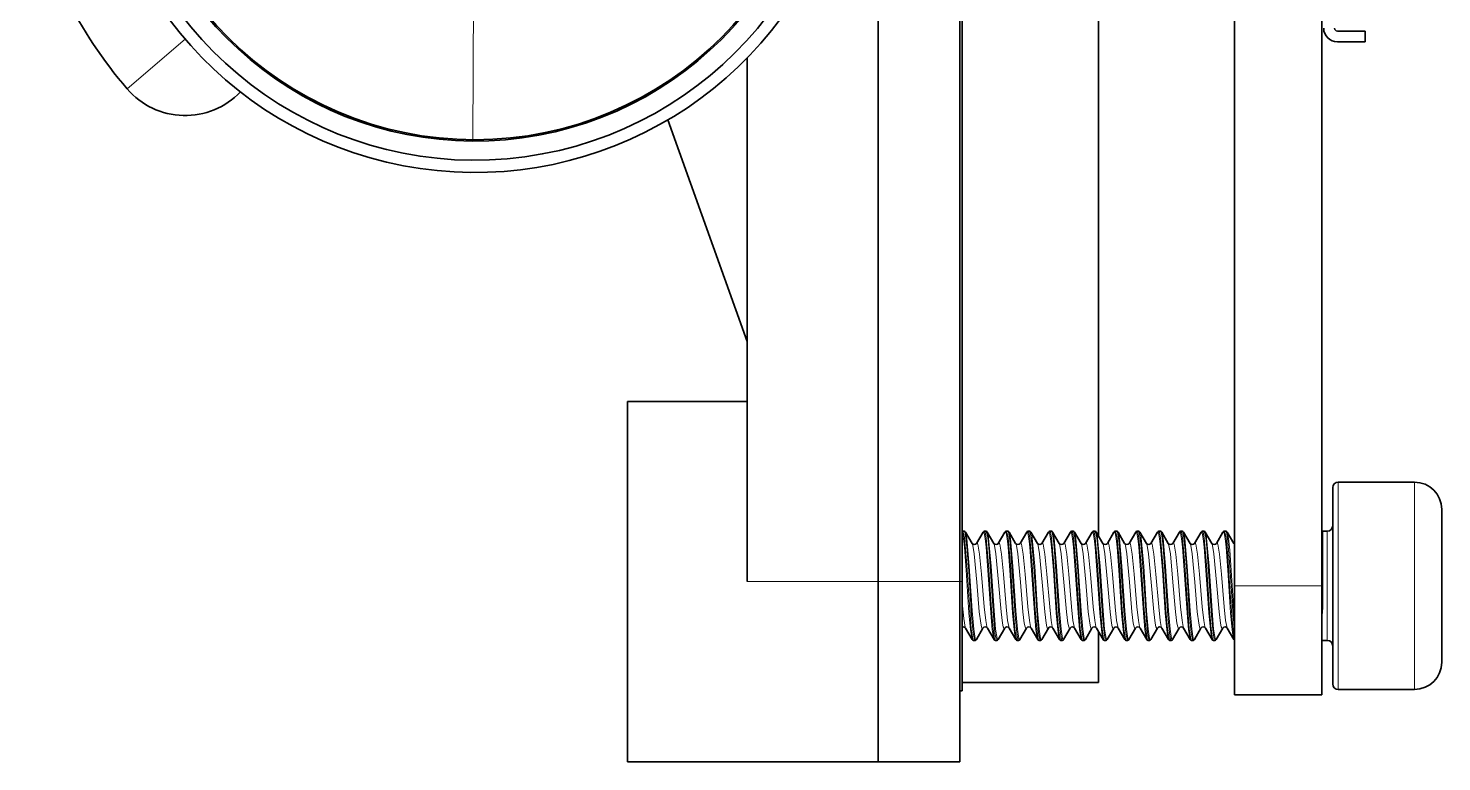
# Model space of a CAD drawing. Extents: x 383 to 866, y 155 to 681.
# Drawn here: x 809.46 to 835.4, y 402.13 to 415.57 of the extents above; entities that cross this region are included whole.
import ezdxf

# ---------------------------------------------------------------- set-up
doc = ezdxf.new("R2010")
doc.units = 0

msp = doc.modelspace()

# ---------------------------------------------------------------- linework, layer by layer
at = {"color": 7, "lineweight": 13, "ltscale": 0.11}
msp.add_line((817.644, 417.932), (817.621, 413.532), dxfattribs=at)
at = {"color": 7, "lineweight": 35, "ltscale": 0.298732}
msp.add_line((826.596, 405.432), (826.596, 417.381), dxfattribs=at)
at = {"color": 7, "lineweight": 35, "ltscale": 0.277435}
msp.add_line((829.096, 417.373), (829.096, 406.275), dxfattribs=at)
at = {"color": 7, "lineweight": 35, "ltscale": 0.300043}
msp.add_line((831.596, 417.358), (831.596, 405.356), dxfattribs=at)
at = {"color": 7, "lineweight": 35, "ltscale": 0.299773}
msp.add_line((833.196, 417.347), (833.196, 405.356), dxfattribs=at)
at = {"color": 7, "lineweight": 35, "ltscale": 0.295}
for p, q in [((825.055, 405.432), (825.055, 417.232)), ((825.055, 417.232), (825.055, 405.432)), ((826.555, 417.232), (826.555, 405.432))]:
    msp.add_line(p, q, dxfattribs=at)
at = {"color": 7, "lineweight": 35, "ltscale": 0.01275}
for p, q in [((833.991, 415.525), (833.481, 415.525)), ((833.991, 415.325), (833.481, 415.325))]:
    msp.add_line(p, q, dxfattribs=at)
at = {"color": 7, "lineweight": 35, "ltscale": 0.005}
msp.add_line((833.991, 415.325), (833.991, 415.525), dxfattribs=at)
at = {"color": 7, "lineweight": 13, "ltscale": 0.035}
msp.add_line((811.279, 414.463), (812.342, 415.375), dxfattribs=at)
at = {"color": 7, "lineweight": 35, "ltscale": 0.240025}
msp.add_line((822.655, 405.432), (822.655, 415.033), dxfattribs=at)
at = {"color": 7, "lineweight": 35, "ltscale": 0.107931}
msp.add_line((822.655, 409.831), (821.199, 413.895), dxfattribs=at)
at = {"color": 7, "lineweight": 35, "ltscale": 0.055}
for p, q in [((822.655, 408.732), (820.455, 408.732)), ((822.655, 408.732), (820.455, 408.732)), ((822.655, 402.132), (820.455, 402.132))]:
    msp.add_line(p, q, dxfattribs=at)
at = {"color": 7, "lineweight": 35, "ltscale": 0.164999}
msp.add_line((820.455, 408.732), (820.455, 402.132), dxfattribs=at)
at = {"color": 7, "lineweight": 35, "ltscale": 0.005508}
msp.add_line((833.396, 406.936), (833.396, 407.156), dxfattribs=at)
at = {"color": 7, "lineweight": 13, "ltscale": 0.005815}
for p, q in [((833.496, 407.024), (833.496, 407.256)), ((834.896, 407.024), (834.896, 407.256))]:
    msp.add_line(p, q, dxfattribs=at)
at = {"color": 7, "lineweight": 35, "ltscale": 0.034999}
for p, q in [((833.496, 407.256), (834.896, 407.256)), ((833.496, 403.456), (834.896, 403.456))]:
    msp.add_line(p, q, dxfattribs=at)
at = {"color": 7, "lineweight": 35, "ltscale": 0.084492}
msp.add_line((833.396, 403.556), (833.396, 406.936), dxfattribs=at)
at = {"color": 7, "lineweight": 13, "ltscale": 0.089185}
for p, q in [((833.496, 403.456), (833.496, 407.024)), ((834.896, 403.456), (834.896, 407.024))]:
    msp.add_line(p, q, dxfattribs=at)
at = {"color": 7, "lineweight": 35, "ltscale": 0.004285}
msp.add_line((835.396, 406.585), (835.396, 406.756), dxfattribs=at)
at = {"color": 7, "lineweight": 35, "ltscale": 0.065715}
msp.add_line((835.396, 403.956), (835.396, 406.585), dxfattribs=at)
at = {"color": 7, "lineweight": 35, "ltscale": 0.000269629}
msp.add_line((826.607, 406.356), (826.596, 406.354), dxfattribs=at)
at = {"color": 7, "lineweight": 35, "ltscale": 0.000669861}
for p, q in [((826.607, 406.356), (826.634, 406.356)), ((827.807, 406.356), (827.834, 406.356)), ((828.607, 406.356), (828.634, 406.356)), ((829.807, 406.356), (829.834, 406.356)), ((830.607, 406.356), (830.634, 406.356)), ((826.807, 404.356), (826.834, 404.356)), ((827.607, 404.356), (827.634, 404.356)), ((828.807, 404.356), (828.834, 404.356)), ((829.607, 404.356), (829.634, 404.356)), ((830.807, 404.356), (830.834, 404.356))]:
    msp.add_line(p, q, dxfattribs=at)
at = {"color": 7, "lineweight": 35, "ltscale": 0.006017}
for p, q in [((826.658, 406.34), (826.779, 406.132)), ((826.983, 406.34), (826.862, 406.132)), ((827.458, 406.34), (827.579, 406.132)), ((827.783, 406.34), (827.661, 406.132)), ((828.183, 406.34), (828.062, 406.132)), ((828.258, 406.34), (828.379, 406.132)), ((828.583, 406.34), (828.461, 406.132)), ((828.658, 406.34), (828.779, 406.132)), ((828.983, 406.34), (828.862, 406.132)), ((829.458, 406.34), (829.579, 406.132)), ((829.783, 406.34), (829.661, 406.132)), ((830.183, 406.34), (830.062, 406.132)), ((830.258, 406.34), (830.379, 406.132)), ((830.583, 406.34), (830.461, 406.132)), ((830.658, 406.34), (830.779, 406.132)), ((830.983, 406.34), (830.862, 406.132)), ((831.458, 406.34), (831.579, 406.132)), ((827.258, 404.373), (827.379, 404.581)), ((827.658, 404.373), (827.779, 404.581)), ((828.458, 404.373), (828.579, 404.581)), ((829.258, 404.373), (829.379, 404.581)), ((829.658, 404.373), (829.779, 404.581)), ((830.458, 404.373), (830.579, 404.581)), ((831.258, 404.373), (831.379, 404.581))]:
    msp.add_line(p, q, dxfattribs=at)
at = {"color": 7, "lineweight": 35, "ltscale": 0.000671387}
for p, q in [((827.007, 406.356), (827.034, 406.356)), ((827.407, 406.356), (827.434, 406.356)), ((828.207, 406.356), (828.234, 406.356)), ((829.007, 406.356), (829.034, 406.356)), ((829.407, 406.356), (829.434, 406.356)), ((830.207, 406.356), (830.234, 406.356)), ((831.007, 406.356), (831.034, 406.356)), ((831.407, 406.356), (831.434, 406.356)), ((827.207, 404.356), (827.234, 404.356)), ((828.007, 404.356), (828.034, 404.356)), ((828.407, 404.356), (828.434, 404.356)), ((829.207, 404.356), (829.234, 404.356)), ((830.007, 404.356), (830.034, 404.356)), ((830.407, 404.356), (830.434, 404.356)), ((831.207, 404.356), (831.234, 404.356))]:
    msp.add_line(p, q, dxfattribs=at)
at = {"color": 7, "lineweight": 35, "ltscale": 0.006018}
for p, q in [((827.058, 406.34), (827.179, 406.132)), ((827.383, 406.34), (827.261, 406.132)), ((827.858, 406.34), (827.979, 406.132)), ((829.058, 406.34), (829.179, 406.132)), ((829.383, 406.34), (829.261, 406.132)), ((829.858, 406.34), (829.979, 406.132)), ((831.058, 406.34), (831.179, 406.132)), ((831.383, 406.34), (831.261, 406.132)), ((826.783, 404.372), (826.661, 404.581)), ((826.858, 404.373), (826.979, 404.581)), ((827.183, 404.372), (827.062, 404.581)), ((827.583, 404.372), (827.461, 404.581)), ((827.983, 404.372), (827.862, 404.581)), ((828.058, 404.373), (828.179, 404.581)), ((828.783, 404.372), (828.661, 404.581)), ((828.858, 404.373), (828.979, 404.581)), ((829.183, 404.372), (829.062, 404.581)), ((829.583, 404.372), (829.461, 404.581)), ((829.983, 404.372), (829.862, 404.581)), ((830.058, 404.373), (830.179, 404.581)), ((830.783, 404.372), (830.661, 404.581)), ((830.858, 404.373), (830.979, 404.581)), ((831.183, 404.372), (831.062, 404.581)), ((831.583, 404.372), (831.461, 404.581))]:
    msp.add_line(p, q, dxfattribs=at)
at = {"color": 7, "lineweight": 13, "ltscale": 0.003061}
for p, q in [((833.216, 406.234), (833.216, 406.356)), ((833.296, 406.234), (833.296, 406.356))]:
    msp.add_line(p, q, dxfattribs=at)
at = {"color": 7, "lineweight": 35, "ltscale": 0.002}
msp.add_line((833.216, 406.356), (833.296, 406.356), dxfattribs=at)
at = {"color": 7, "lineweight": 13, "ltscale": 0.028771}
msp.add_line((833.216, 405.083), (833.216, 406.234), dxfattribs=at)
at = {"color": 7, "lineweight": 13, "ltscale": 0.046939}
msp.add_line((833.296, 404.356), (833.296, 406.234), dxfattribs=at)
at = {"color": 7, "lineweight": 13, "ltscale": 0.060001}
msp.add_line((825.055, 405.432), (822.655, 405.432), dxfattribs=at)
at = {"color": 7, "lineweight": 35, "ltscale": 0.0825}
for p, q in [((825.055, 402.132), (825.055, 405.432)), ((825.055, 402.132), (825.055, 405.432)), ((826.555, 402.132), (826.555, 405.432))]:
    msp.add_line(p, q, dxfattribs=at)
at = {"color": 7, "lineweight": 13, "ltscale": 0.0375}
msp.add_line((825.055, 405.432), (826.555, 405.432), dxfattribs=at)
at = {"color": 7, "lineweight": 13, "ltscale": 0.001021}
msp.add_line((826.596, 405.432), (826.555, 405.432), dxfattribs=at)
at = {"color": 7, "lineweight": 35, "ltscale": 0.05}
for p, q in [((826.596, 403.432), (826.596, 405.432)), ((831.596, 403.356), (831.596, 405.356)), ((833.196, 403.356), (833.196, 405.356))]:
    msp.add_line(p, q, dxfattribs=at)
at = {"color": 7, "lineweight": 13, "ltscale": 0.039999}
msp.add_line((831.596, 405.356), (833.196, 405.356), dxfattribs=at)
at = {"color": 7, "lineweight": 13, "ltscale": 0.005439}
msp.add_line((833.212, 404.954), (833.196, 404.737), dxfattribs=at)
at = {"color": 7, "lineweight": 35, "ltscale": 0.006019}
for p, q in [((828.383, 404.372), (828.261, 404.581)), ((830.383, 404.372), (830.261, 404.581))]:
    msp.add_line(p, q, dxfattribs=at)
at = {"color": 7, "lineweight": 35, "ltscale": 0.023485}
msp.add_line((829.096, 404.521), (829.096, 403.582), dxfattribs=at)
at = {"color": 7, "lineweight": 35, "ltscale": 0.000276096}
msp.add_line((833.207, 404.356), (833.196, 404.359), dxfattribs=at)
at = {"color": 7, "lineweight": 35, "ltscale": 0.002229}
msp.add_line((833.207, 404.356), (833.296, 404.356), dxfattribs=at)
at = {"color": 7, "lineweight": 35, "ltscale": 0.0625}
msp.add_line((829.096, 403.582), (826.596, 403.582), dxfattribs=at)
at = {"color": 7, "lineweight": 35, "ltscale": 0.001021}
msp.add_line((826.596, 403.432), (826.555, 403.432), dxfattribs=at)
at = {"color": 7, "lineweight": 35, "ltscale": 0.039999}
msp.add_line((831.596, 403.356), (833.196, 403.356), dxfattribs=at)
at = {"color": 7, "lineweight": 35, "ltscale": 0.060001}
msp.add_line((825.055, 402.132), (822.655, 402.132), dxfattribs=at)
at = {"color": 7, "lineweight": 35, "ltscale": 0.0375}
msp.add_line((825.055, 402.132), (826.555, 402.132), dxfattribs=at)
at = {"color": 7, "lineweight": 13}
for points in [[(826.639, 406.234), (826.619, 406.339), (826.612, 406.353), (826.609, 406.356), (826.607, 406.356)], [(826.783, 404.372), (826.772, 404.406), (826.751, 404.546), (826.723, 404.863), (826.671, 405.642), (826.639, 406.065), (826.622, 406.225)], [(826.666, 406.234), (826.646, 406.339), (826.639, 406.353), (826.636, 406.356), (826.634, 406.356)], [(826.807, 404.356), (826.805, 404.357), (826.802, 404.359), (826.799, 404.365), (826.792, 404.382), (826.765, 404.566), (826.736, 404.916), (826.682, 405.743), (826.639, 406.234)], [(826.834, 404.356), (826.833, 404.357), (826.83, 404.358), (826.827, 404.361), (826.822, 404.373), (826.8, 404.495), (826.771, 404.811), (826.717, 405.622), (826.684, 406.066), (826.666, 406.234)], [(826.851, 404.366), (826.85, 404.367), (826.847, 404.369), (826.843, 404.374), (826.837, 404.39), (826.811, 404.558), (826.782, 404.898), (826.728, 405.716), (826.683, 406.226)], [(826.779, 406.132), (826.792, 406.094), (826.817, 405.941), (826.865, 405.423), (826.912, 404.881), (826.938, 404.673), (826.952, 404.605), (826.96, 404.583), (826.964, 404.577), (826.968, 404.573), (826.97, 404.573)], [(826.87, 406.14), (826.873, 406.139), (826.875, 406.137), (826.88, 406.132), (826.886, 406.118), (826.917, 405.937), (826.953, 405.567), (827.003, 404.969), (827.031, 404.718), (827.051, 404.609), (827.062, 404.581)], [(827.021, 406.225), (827.002, 406.329), (826.995, 406.343), (826.991, 406.346), (826.99, 406.346)], [(827.039, 406.234), (827.019, 406.339), (827.012, 406.353), (827.009, 406.356), (827.007, 406.356)], [(827.183, 404.372), (827.172, 404.406), (827.151, 404.546), (827.123, 404.863), (827.071, 405.642), (827.039, 406.065), (827.021, 406.225)], [(827.066, 406.234), (827.046, 406.339), (827.039, 406.353), (827.036, 406.356), (827.034, 406.356)], [(827.207, 404.356), (827.205, 404.357), (827.202, 404.359), (827.199, 404.365), (827.193, 404.382), (827.165, 404.566), (827.136, 404.916), (827.082, 405.743), (827.039, 406.234)], [(827.234, 404.356), (827.233, 404.357), (827.23, 404.358), (827.227, 404.361), (827.222, 404.373), (827.2, 404.495), (827.171, 404.811), (827.117, 405.622), (827.084, 406.066), (827.066, 406.234)], [(827.251, 404.366), (827.25, 404.367), (827.247, 404.369), (827.243, 404.374), (827.237, 404.39), (827.211, 404.558), (827.182, 404.898), (827.128, 405.716), (827.083, 406.226)], [(827.179, 406.132), (827.192, 406.094), (827.217, 405.941), (827.265, 405.423), (827.312, 404.881), (827.338, 404.673), (827.352, 404.605), (827.36, 404.583), (827.364, 404.577), (827.368, 404.573), (827.37, 404.573)], [(827.27, 406.14), (827.273, 406.139), (827.275, 406.137), (827.28, 406.132), (827.286, 406.118), (827.317, 405.937), (827.353, 405.567), (827.403, 404.969), (827.431, 404.718), (827.451, 404.609), (827.461, 404.581)], [(827.422, 406.225), (827.402, 406.329), (827.395, 406.343), (827.391, 406.346), (827.39, 406.346)], [(827.439, 406.234), (827.419, 406.339), (827.412, 406.353), (827.409, 406.356), (827.407, 406.356)], [(827.583, 404.372), (827.572, 404.406), (827.551, 404.546), (827.523, 404.863), (827.471, 405.642), (827.439, 406.065), (827.422, 406.225)], [(827.466, 406.234), (827.446, 406.339), (827.439, 406.353), (827.436, 406.356), (827.434, 406.356)], [(827.607, 404.356), (827.605, 404.357), (827.602, 404.359), (827.599, 404.365), (827.592, 404.382), (827.565, 404.566), (827.536, 404.916), (827.482, 405.743), (827.439, 406.234)], [(827.634, 404.356), (827.633, 404.357), (827.63, 404.358), (827.627, 404.361), (827.622, 404.373), (827.6, 404.495), (827.571, 404.811), (827.517, 405.622), (827.484, 406.066), (827.466, 406.234)], [(827.651, 404.366), (827.65, 404.367), (827.647, 404.369), (827.643, 404.374), (827.637, 404.39), (827.611, 404.558), (827.582, 404.898), (827.528, 405.716), (827.483, 406.226)], [(827.579, 406.132), (827.592, 406.094), (827.617, 405.941), (827.665, 405.423), (827.712, 404.881), (827.738, 404.673), (827.752, 404.605), (827.76, 404.583), (827.764, 404.577), (827.768, 404.573), (827.77, 404.573)], [(827.67, 406.14), (827.673, 406.139), (827.675, 406.137), (827.68, 406.132), (827.686, 406.118), (827.717, 405.937), (827.753, 405.567), (827.803, 404.969), (827.831, 404.718), (827.851, 404.609), (827.862, 404.581)], [(827.822, 406.225), (827.802, 406.329), (827.795, 406.343), (827.791, 406.346), (827.79, 406.346)], [(827.839, 406.234), (827.819, 406.339), (827.812, 406.353), (827.809, 406.356), (827.807, 406.356)], [(827.983, 404.372), (827.972, 404.406), (827.951, 404.546), (827.923, 404.863), (827.871, 405.642), (827.839, 406.065), (827.822, 406.225)], [(827.866, 406.234), (827.846, 406.339), (827.839, 406.353), (827.836, 406.356), (827.834, 406.356)], [(828.007, 404.356), (828.005, 404.357), (828.002, 404.359), (827.999, 404.365), (827.992, 404.382), (827.965, 404.566), (827.936, 404.916), (827.882, 405.743), (827.839, 406.234)], [(828.034, 404.356), (828.033, 404.357), (828.03, 404.358), (828.027, 404.361), (828.022, 404.373), (828, 404.495), (827.971, 404.811), (827.917, 405.622), (827.884, 406.066), (827.866, 406.234)], [(828.051, 404.366), (828.05, 404.367), (828.047, 404.369), (828.043, 404.374), (828.037, 404.39), (828.011, 404.558), (827.982, 404.898), (827.928, 405.716), (827.883, 406.226)], [(827.979, 406.132), (827.992, 406.094), (828.017, 405.941), (828.065, 405.423), (828.112, 404.881), (828.138, 404.673), (828.152, 404.605), (828.16, 404.583), (828.164, 404.577), (828.168, 404.573), (828.17, 404.573)], [(828.07, 406.14), (828.073, 406.139), (828.076, 406.137), (828.08, 406.132), (828.086, 406.118), (828.117, 405.937), (828.153, 405.567), (828.203, 404.969), (828.231, 404.718), (828.251, 404.609), (828.261, 404.581)], [(828.221, 406.225), (828.202, 406.329), (828.195, 406.343), (828.191, 406.346), (828.19, 406.346)], [(828.239, 406.234), (828.219, 406.339), (828.212, 406.353), (828.209, 406.356), (828.207, 406.356)], [(828.383, 404.372), (828.372, 404.406), (828.351, 404.546), (828.323, 404.863), (828.271, 405.642), (828.239, 406.065), (828.221, 406.225)], [(828.266, 406.234), (828.246, 406.339), (828.239, 406.353), (828.236, 406.356), (828.234, 406.356)], [(828.407, 404.356), (828.405, 404.357), (828.402, 404.359), (828.399, 404.365), (828.393, 404.382), (828.365, 404.566), (828.336, 404.916), (828.282, 405.743), (828.239, 406.234)], [(828.434, 404.356), (828.433, 404.357), (828.43, 404.358), (828.427, 404.361), (828.422, 404.373), (828.4, 404.495), (828.371, 404.811), (828.317, 405.622), (828.284, 406.066), (828.266, 406.234)], [(828.451, 404.366), (828.45, 404.367), (828.447, 404.369), (828.443, 404.374), (828.437, 404.39), (828.411, 404.558), (828.382, 404.898), (828.328, 405.716), (828.283, 406.226)], [(828.379, 406.132), (828.392, 406.094), (828.417, 405.941), (828.465, 405.423), (828.512, 404.881), (828.538, 404.673), (828.552, 404.605), (828.56, 404.583), (828.564, 404.577), (828.568, 404.573), (828.57, 404.573)], [(828.47, 406.14), (828.473, 406.139), (828.475, 406.137), (828.479, 406.132), (828.486, 406.118), (828.517, 405.937), (828.553, 405.567), (828.603, 404.969), (828.631, 404.718), (828.651, 404.609), (828.661, 404.581)], [(828.622, 406.225), (828.602, 406.329), (828.595, 406.343), (828.591, 406.346), (828.59, 406.346)], [(828.639, 406.234), (828.619, 406.339), (828.612, 406.353), (828.609, 406.356), (828.607, 406.356)], [(828.783, 404.372), (828.772, 404.406), (828.751, 404.546), (828.723, 404.863), (828.671, 405.642), (828.639, 406.065), (828.622, 406.225)], [(828.666, 406.234), (828.646, 406.339), (828.639, 406.353), (828.636, 406.356), (828.634, 406.356)], [(828.807, 404.356), (828.805, 404.357), (828.802, 404.359), (828.799, 404.365), (828.792, 404.382), (828.765, 404.566), (828.736, 404.916), (828.682, 405.743), (828.639, 406.234)], [(828.834, 404.356), (828.833, 404.357), (828.83, 404.358), (828.827, 404.361), (828.822, 404.373), (828.8, 404.495), (828.771, 404.811), (828.717, 405.622), (828.684, 406.066), (828.666, 406.234)], [(828.851, 404.366), (828.85, 404.367), (828.847, 404.369), (828.843, 404.374), (828.837, 404.39), (828.811, 404.558), (828.782, 404.898), (828.728, 405.716), (828.683, 406.226)], [(828.779, 406.132), (828.792, 406.094), (828.817, 405.941), (828.865, 405.423), (828.912, 404.881), (828.938, 404.673), (828.952, 404.605), (828.96, 404.583), (828.964, 404.577), (828.968, 404.573), (828.97, 404.573)], [(828.87, 406.14), (828.873, 406.139), (828.875, 406.137), (828.88, 406.132), (828.886, 406.118), (828.917, 405.937), (828.953, 405.567), (829.003, 404.969), (829.031, 404.718), (829.051, 404.609), (829.062, 404.581)], [(829.021, 406.225), (829.002, 406.329), (828.995, 406.343), (828.991, 406.346), (828.99, 406.346)], [(829.039, 406.234), (829.019, 406.339), (829.012, 406.353), (829.009, 406.356), (829.007, 406.356)], [(829.183, 404.372), (829.172, 404.406), (829.151, 404.546), (829.123, 404.863), (829.071, 405.642), (829.039, 406.065), (829.021, 406.225)], [(829.066, 406.234), (829.046, 406.339), (829.039, 406.353), (829.036, 406.356), (829.034, 406.356)], [(829.207, 404.356), (829.205, 404.357), (829.202, 404.359), (829.199, 404.365), (829.193, 404.382), (829.165, 404.566), (829.136, 404.916), (829.082, 405.743), (829.039, 406.234)], [(829.234, 404.356), (829.233, 404.357), (829.23, 404.358), (829.227, 404.361), (829.222, 404.373), (829.2, 404.495), (829.171, 404.811), (829.117, 405.622), (829.084, 406.066), (829.066, 406.234)], [(829.251, 404.366), (829.25, 404.367), (829.247, 404.369), (829.243, 404.374), (829.237, 404.39), (829.211, 404.558), (829.182, 404.898), (829.128, 405.716), (829.083, 406.226)], [(829.179, 406.132), (829.192, 406.094), (829.217, 405.941), (829.265, 405.423), (829.312, 404.881), (829.338, 404.673), (829.352, 404.605), (829.36, 404.583), (829.364, 404.577), (829.368, 404.573), (829.37, 404.573)], [(829.27, 406.14), (829.273, 406.139), (829.275, 406.137), (829.28, 406.132), (829.286, 406.118), (829.317, 405.937), (829.353, 405.567), (829.403, 404.969), (829.431, 404.718), (829.451, 404.609), (829.461, 404.581)], [(829.422, 406.225), (829.402, 406.329), (829.395, 406.343), (829.391, 406.346), (829.39, 406.346)], [(829.439, 406.234), (829.419, 406.339), (829.412, 406.353), (829.409, 406.356), (829.407, 406.356)], [(829.583, 404.372), (829.572, 404.406), (829.551, 404.546), (829.523, 404.863), (829.471, 405.642), (829.439, 406.065), (829.422, 406.225)], [(829.466, 406.234), (829.446, 406.339), (829.439, 406.353), (829.436, 406.356), (829.434, 406.356)], [(829.607, 404.356), (829.605, 404.357), (829.602, 404.359), (829.599, 404.365), (829.592, 404.382), (829.565, 404.566), (829.536, 404.916), (829.482, 405.743), (829.439, 406.234)], [(829.634, 404.356), (829.633, 404.357), (829.63, 404.358), (829.627, 404.361), (829.622, 404.373), (829.6, 404.495), (829.571, 404.811), (829.517, 405.622), (829.484, 406.066), (829.466, 406.234)], [(829.651, 404.366), (829.65, 404.367), (829.647, 404.369), (829.643, 404.374), (829.637, 404.39), (829.611, 404.558), (829.582, 404.898), (829.528, 405.716), (829.483, 406.226)], [(829.579, 406.132), (829.592, 406.094), (829.617, 405.941), (829.665, 405.423), (829.712, 404.881), (829.738, 404.673), (829.752, 404.605), (829.76, 404.583), (829.764, 404.577), (829.768, 404.573), (829.77, 404.573)], [(829.67, 406.14), (829.673, 406.139), (829.675, 406.137), (829.68, 406.132), (829.686, 406.118), (829.717, 405.937), (829.753, 405.567), (829.803, 404.969), (829.831, 404.718), (829.851, 404.609), (829.862, 404.581)], [(829.822, 406.225), (829.802, 406.329), (829.795, 406.343), (829.791, 406.346), (829.79, 406.346)], [(829.839, 406.234), (829.819, 406.339), (829.812, 406.353), (829.809, 406.356), (829.807, 406.356)], [(829.983, 404.372), (829.972, 404.406), (829.951, 404.546), (829.923, 404.863), (829.871, 405.642), (829.839, 406.065), (829.822, 406.225)], [(829.866, 406.234), (829.846, 406.339), (829.839, 406.353), (829.836, 406.356), (829.834, 406.356)], [(830.007, 404.356), (830.005, 404.357), (830.002, 404.359), (829.999, 404.365), (829.992, 404.382), (829.965, 404.566), (829.936, 404.916), (829.882, 405.743), (829.839, 406.234)], [(830.034, 404.356), (830.033, 404.357), (830.03, 404.358), (830.027, 404.361), (830.022, 404.373), (830, 404.495), (829.971, 404.811), (829.917, 405.622), (829.884, 406.066), (829.866, 406.234)], [(830.051, 404.366), (830.05, 404.367), (830.047, 404.369), (830.043, 404.374), (830.037, 404.39), (830.011, 404.558), (829.982, 404.898), (829.928, 405.716), (829.883, 406.226)], [(829.979, 406.132), (829.992, 406.094), (830.017, 405.941), (830.065, 405.423), (830.112, 404.881), (830.138, 404.673), (830.152, 404.605), (830.16, 404.583), (830.164, 404.577), (830.168, 404.573), (830.17, 404.573)], [(830.07, 406.14), (830.073, 406.139), (830.076, 406.137), (830.08, 406.132), (830.086, 406.118), (830.117, 405.937), (830.153, 405.567), (830.203, 404.969), (830.231, 404.718), (830.251, 404.609), (830.261, 404.581)], [(830.221, 406.225), (830.202, 406.329), (830.195, 406.343), (830.191, 406.346), (830.19, 406.346)], [(830.239, 406.234), (830.219, 406.339), (830.212, 406.353), (830.209, 406.356), (830.207, 406.356)], [(830.383, 404.372), (830.372, 404.406), (830.351, 404.546), (830.323, 404.863), (830.271, 405.642), (830.239, 406.065), (830.221, 406.225)], [(830.266, 406.234), (830.246, 406.339), (830.239, 406.353), (830.236, 406.356), (830.234, 406.356)], [(830.407, 404.356), (830.405, 404.357), (830.402, 404.359), (830.399, 404.365), (830.393, 404.382), (830.365, 404.566), (830.336, 404.916), (830.282, 405.743), (830.239, 406.234)], [(830.434, 404.356), (830.433, 404.357), (830.43, 404.358), (830.427, 404.361), (830.422, 404.373), (830.4, 404.495), (830.371, 404.811), (830.317, 405.622), (830.284, 406.066), (830.266, 406.234)], [(830.451, 404.366), (830.45, 404.367), (830.447, 404.369), (830.443, 404.374), (830.437, 404.39), (830.411, 404.558), (830.382, 404.898), (830.328, 405.716), (830.283, 406.226)], [(830.379, 406.132), (830.392, 406.094), (830.417, 405.941), (830.465, 405.423), (830.512, 404.881), (830.538, 404.673), (830.552, 404.605), (830.56, 404.583), (830.564, 404.577), (830.568, 404.573), (830.57, 404.573)], [(830.47, 406.14), (830.473, 406.139), (830.475, 406.137), (830.479, 406.132), (830.486, 406.118), (830.517, 405.937), (830.553, 405.567), (830.603, 404.969), (830.631, 404.718), (830.651, 404.609), (830.661, 404.581)], [(830.622, 406.225), (830.602, 406.329), (830.595, 406.343), (830.591, 406.346), (830.59, 406.346)], [(830.639, 406.234), (830.619, 406.339), (830.612, 406.353), (830.609, 406.356), (830.607, 406.356)], [(830.783, 404.372), (830.772, 404.406), (830.751, 404.546), (830.723, 404.863), (830.671, 405.642), (830.639, 406.065), (830.622, 406.225)], [(830.666, 406.234), (830.646, 406.339), (830.639, 406.353), (830.636, 406.356), (830.634, 406.356)], [(830.807, 404.356), (830.805, 404.357), (830.802, 404.359), (830.799, 404.365), (830.792, 404.382), (830.765, 404.566), (830.736, 404.916), (830.682, 405.743), (830.639, 406.234)], [(830.834, 404.356), (830.833, 404.357), (830.83, 404.358), (830.827, 404.361), (830.822, 404.373), (830.8, 404.495), (830.771, 404.811), (830.717, 405.622), (830.684, 406.066), (830.666, 406.234)], [(830.851, 404.366), (830.85, 404.367), (830.847, 404.369), (830.843, 404.374), (830.837, 404.39), (830.811, 404.558), (830.782, 404.898), (830.728, 405.716), (830.683, 406.226)], [(830.779, 406.132), (830.792, 406.094), (830.817, 405.941), (830.865, 405.423), (830.912, 404.881), (830.938, 404.673), (830.952, 404.605), (830.96, 404.583), (830.964, 404.577), (830.968, 404.573), (830.97, 404.573)], [(830.87, 406.14), (830.873, 406.139), (830.875, 406.137), (830.88, 406.132), (830.886, 406.118), (830.917, 405.937), (830.953, 405.567), (831.003, 404.969), (831.031, 404.718), (831.051, 404.609), (831.062, 404.581)], [(831.021, 406.225), (831.002, 406.329), (830.995, 406.343), (830.991, 406.346), (830.99, 406.346)], [(831.039, 406.234), (831.019, 406.339), (831.012, 406.353), (831.009, 406.356), (831.007, 406.356)], [(831.183, 404.372), (831.172, 404.406), (831.151, 404.546), (831.123, 404.863), (831.071, 405.642), (831.039, 406.065), (831.021, 406.225)], [(831.066, 406.234), (831.046, 406.339), (831.039, 406.353), (831.036, 406.356), (831.034, 406.356)], [(831.207, 404.356), (831.205, 404.357), (831.202, 404.359), (831.199, 404.365), (831.193, 404.382), (831.165, 404.566), (831.136, 404.916), (831.082, 405.743), (831.039, 406.234)], [(831.234, 404.356), (831.233, 404.357), (831.23, 404.358), (831.227, 404.361), (831.222, 404.373), (831.2, 404.495), (831.171, 404.811), (831.117, 405.622), (831.084, 406.066), (831.066, 406.234)], [(831.251, 404.366), (831.25, 404.367), (831.247, 404.369), (831.243, 404.374), (831.237, 404.39), (831.211, 404.558), (831.182, 404.898), (831.128, 405.716), (831.083, 406.226)], [(831.179, 406.132), (831.192, 406.094), (831.217, 405.941), (831.265, 405.423), (831.312, 404.881), (831.338, 404.673), (831.352, 404.605), (831.36, 404.583), (831.364, 404.577), (831.368, 404.573), (831.37, 404.573)], [(831.27, 406.14), (831.273, 406.139), (831.275, 406.137), (831.28, 406.132), (831.286, 406.118), (831.317, 405.937), (831.353, 405.567), (831.403, 404.969), (831.431, 404.718), (831.451, 404.609), (831.461, 404.581)], [(831.422, 406.225), (831.402, 406.329), (831.395, 406.343), (831.391, 406.346), (831.39, 406.346)], [(831.439, 406.234), (831.419, 406.339), (831.412, 406.353), (831.409, 406.356), (831.407, 406.356)], [(831.583, 404.372), (831.572, 404.406), (831.551, 404.546), (831.523, 404.863), (831.471, 405.642), (831.439, 406.065), (831.422, 406.225)], [(831.466, 406.234), (831.446, 406.339), (831.439, 406.353), (831.436, 406.356), (831.434, 406.356)], [(831.596, 404.371), (831.58, 404.446), (831.55, 404.735), (831.51, 405.306), (831.471, 405.89), (831.439, 406.234)], [(831.596, 404.527), (831.565, 404.893), (831.505, 405.787), (831.466, 406.234)], [(831.596, 404.714), (831.551, 405.361), (831.506, 406.006), (831.483, 406.226)], [(826.596, 405.048), (826.626, 404.756), (826.655, 404.596), (826.661, 404.581)]]:
    msp.add_lwpolyline(points, dxfattribs=at)
at = {"color": 7, "lineweight": 35}
msp.add_circle((817.655, 419.932), 6.4, dxfattribs=at)
for centre, radius, start, end in [((817.655, 419.932), 7, 20.6321, 338.7497), ((817.655, 419.932), 6.775, 190.4078, 168.9738), ((817.655, 419.932), 6.425, 190.4078, 168.9738), ((817.655, 419.932), 8.4, 192.787, 220.6164), ((833.481, 415.575), 0.25, 180, 270), ((833.481, 415.575), 0.05, 180, 270), ((812.342, 415.375), 1.4, 220.6164, 316.3555), ((833.496, 407.156), 0.1, 90.0336, 179.9664), ((834.896, 406.756), 0.5, 0, 90), ((833.296, 406.456), 0.1, 270.0336, 359.9664), ((826.632, 406.328), 0.0288, 25.6166, 86.6275), ((826.819, 406.16), 0.0489, 214.6608, 271.0862), ((826.821, 406.16), 0.0489, 268.9138, 325.3392), ((827.009, 406.328), 0.0288, 93.3691, 154.3686), ((827.032, 406.328), 0.0288, 25.6166, 86.6275), ((827.219, 406.16), 0.0489, 214.6608, 271.0862), ((827.221, 406.16), 0.0489, 268.9138, 325.3392), ((827.409, 406.328), 0.0288, 93.3691, 154.3686), ((827.432, 406.328), 0.0288, 25.6166, 86.6275), ((827.619, 406.16), 0.0489, 214.6608, 271.0862), ((827.621, 406.16), 0.0489, 268.9138, 325.3392), ((827.809, 406.328), 0.0288, 93.3691, 154.3686), ((827.832, 406.328), 0.0288, 25.6166, 86.6275), ((828.019, 406.16), 0.0489, 214.6608, 271.0862), ((828.021, 406.16), 0.0489, 268.9138, 325.3392), ((828.209, 406.328), 0.0288, 93.3691, 154.3686), ((828.232, 406.328), 0.0288, 25.6166, 86.6275), ((828.419, 406.16), 0.0489, 214.6608, 271.0862), ((828.421, 406.16), 0.0489, 268.9138, 325.3392), ((828.609, 406.328), 0.0288, 93.3691, 154.3686), ((828.632, 406.328), 0.0288, 25.6166, 86.6275), ((828.819, 406.16), 0.0489, 214.6608, 271.0862), ((828.821, 406.16), 0.0489, 268.9138, 325.3392), ((829.009, 406.328), 0.0288, 93.3691, 154.3686), ((829.032, 406.328), 0.0288, 25.6166, 86.6275), ((829.219, 406.16), 0.0489, 214.6608, 271.0862), ((829.221, 406.16), 0.0489, 268.9138, 325.3392), ((829.409, 406.328), 0.0288, 93.3691, 154.3686), ((829.432, 406.328), 0.0288, 25.6166, 86.6275), ((829.619, 406.16), 0.0489, 214.6608, 271.0862), ((829.621, 406.16), 0.0489, 268.9138, 325.3392), ((829.809, 406.328), 0.0288, 93.3691, 154.3686), ((829.832, 406.328), 0.0288, 25.6166, 86.6275), ((830.019, 406.16), 0.0489, 214.6608, 271.0862), ((830.021, 406.16), 0.0489, 268.9138, 325.3392), ((830.209, 406.328), 0.0288, 93.3691, 154.3686), ((830.232, 406.328), 0.0288, 25.6166, 86.6275), ((830.419, 406.16), 0.0489, 214.6608, 271.0862), ((830.421, 406.16), 0.0489, 268.9138, 325.3392), ((830.609, 406.328), 0.0288, 93.3691, 154.3686), ((830.632, 406.328), 0.0288, 25.6166, 86.6275), ((830.819, 406.16), 0.0489, 214.6608, 271.0862), ((830.821, 406.16), 0.0489, 268.9138, 325.3392), ((831.009, 406.328), 0.0288, 93.3691, 154.3686), ((831.032, 406.328), 0.0288, 25.6166, 86.6275), ((831.219, 406.16), 0.0489, 214.6608, 271.0862), ((831.221, 406.16), 0.0489, 268.9138, 325.3392), ((831.409, 406.328), 0.0288, 93.3691, 154.3686), ((831.432, 406.328), 0.0288, 25.6166, 86.6275), ((831.616, 406.156), 0.0439, 213.0202, 242.9618), ((833.216, 406.336), 0.02, 90.0336, 179.9664), ((826.62, 404.55), 0.0518, 89.9305, 117.8241), ((826.621, 404.553), 0.0489, 34.6608, 91.0862), ((827.019, 404.553), 0.0489, 88.9138, 145.3392), ((827.021, 404.553), 0.0489, 34.6608, 91.0862), ((827.419, 404.553), 0.0489, 88.9138, 145.3392), ((827.421, 404.553), 0.0489, 34.6608, 91.0862), ((827.819, 404.553), 0.0489, 88.9138, 145.3392), ((827.821, 404.553), 0.0489, 34.6608, 91.0862), ((828.219, 404.553), 0.0489, 88.9138, 145.3392), ((828.221, 404.553), 0.0489, 34.6608, 91.0862), ((828.619, 404.553), 0.0489, 88.9138, 145.3392), ((828.621, 404.553), 0.0489, 34.6608, 91.0862), ((829.019, 404.553), 0.0489, 88.9138, 145.3392), ((829.021, 404.553), 0.0489, 34.6608, 91.0862), ((829.419, 404.553), 0.0489, 88.9138, 145.3392), ((829.421, 404.553), 0.0489, 34.6608, 91.0862), ((829.819, 404.553), 0.0489, 88.9138, 145.3392), ((829.821, 404.553), 0.0489, 34.6608, 91.0862), ((830.219, 404.553), 0.0489, 88.9138, 145.3392), ((830.221, 404.553), 0.0489, 34.6608, 91.0862), ((830.619, 404.553), 0.0489, 88.9138, 145.3392), ((830.621, 404.553), 0.0489, 34.6608, 91.0862), ((831.019, 404.553), 0.0489, 88.9138, 145.3392), ((831.021, 404.553), 0.0489, 34.6608, 91.0862), ((831.419, 404.553), 0.0489, 88.9138, 145.3392), ((831.421, 404.553), 0.0489, 34.6608, 91.0862), ((826.809, 404.385), 0.0288, 205.6314, 266.6309), ((826.832, 404.385), 0.0288, 273.3725, 334.3834), ((827.209, 404.385), 0.0288, 205.6314, 266.6309), ((827.232, 404.385), 0.0288, 273.3725, 334.3834), ((827.609, 404.385), 0.0288, 205.6314, 266.6309), ((827.632, 404.385), 0.0288, 273.3725, 334.3834), ((828.009, 404.385), 0.0288, 205.6314, 266.6309), ((828.032, 404.385), 0.0288, 273.3725, 334.3834), ((828.409, 404.385), 0.0288, 205.6314, 266.6309), ((828.432, 404.385), 0.0288, 273.3725, 334.3834), ((828.809, 404.385), 0.0288, 205.6314, 266.6309), ((828.832, 404.385), 0.0288, 273.3725, 334.3834), ((829.209, 404.385), 0.0288, 205.6314, 266.6309), ((829.232, 404.385), 0.0288, 273.3725, 334.3834), ((829.609, 404.385), 0.0288, 205.6314, 266.6309), ((829.632, 404.385), 0.0288, 273.3725, 334.3834), ((830.009, 404.385), 0.0288, 205.6314, 266.6309), ((830.032, 404.385), 0.0288, 273.3725, 334.3834), ((830.409, 404.385), 0.0288, 205.6314, 266.6309), ((830.432, 404.385), 0.0288, 273.3725, 334.3834), ((830.809, 404.385), 0.0288, 205.6314, 266.6309), ((830.832, 404.385), 0.0288, 273.3725, 334.3834), ((831.209, 404.385), 0.0288, 205.6314, 266.6309), ((831.232, 404.385), 0.0288, 273.3725, 334.3834), ((831.612, 404.388), 0.033, 208.0218, 241.6702), ((833.296, 404.256), 0.1, 0.0336, 89.9664), ((834.896, 403.956), 0.5, 270, 360), ((833.496, 403.556), 0.1, 180.0336, 269.9664)]:
    msp.add_arc(centre, radius, start, end, dxfattribs=at)
at = {"color": 7, "lineweight": 13}
for centre, radius, start, end in [((826.193, 406.197), 0.429, 3.6353, 19.6267), ((826.24, 406.195), 0.443, 3.9659, 19.1592), ((826.873, 406.128), 0.0124, 103.5865, 159.954), ((826.992, 406.337), 0.00985, 103.6672, 160.0965), ((826.64, 406.195), 0.443, 3.9659, 19.1592), ((827.273, 406.128), 0.0124, 103.5865, 159.954), ((827.392, 406.337), 0.00985, 103.6672, 160.0965), ((827.04, 406.195), 0.443, 3.9659, 19.1592), ((827.673, 406.128), 0.0124, 103.5865, 159.954), ((827.792, 406.337), 0.00985, 103.6672, 160.0965), ((827.44, 406.195), 0.443, 3.9659, 19.1592), ((828.073, 406.128), 0.0124, 103.5865, 159.954), ((828.192, 406.337), 0.00985, 103.6672, 160.0965), ((827.84, 406.195), 0.443, 3.9659, 19.1592), ((828.473, 406.128), 0.0124, 103.5865, 159.954), ((828.592, 406.337), 0.00985, 103.6672, 160.0965), ((828.24, 406.195), 0.443, 3.9659, 19.1592), ((828.873, 406.128), 0.0124, 103.5865, 159.954), ((828.992, 406.337), 0.00985, 103.6672, 160.0965), ((828.64, 406.195), 0.443, 3.9659, 19.1592), ((829.273, 406.128), 0.0124, 103.5865, 159.954), ((829.392, 406.337), 0.00985, 103.6672, 160.0965), ((829.04, 406.195), 0.443, 3.9659, 19.1592), ((829.673, 406.128), 0.0124, 103.5865, 159.954), ((829.792, 406.337), 0.00985, 103.6672, 160.0965), ((829.44, 406.195), 0.443, 3.9659, 19.1592), ((830.073, 406.128), 0.0124, 103.5865, 159.954), ((830.192, 406.337), 0.00985, 103.6672, 160.0965), ((829.84, 406.195), 0.443, 3.9659, 19.1592), ((830.473, 406.128), 0.0124, 103.5865, 159.954), ((830.592, 406.337), 0.00985, 103.6672, 160.0965), ((830.24, 406.195), 0.443, 3.9659, 19.1592), ((830.873, 406.128), 0.0124, 103.5865, 159.954), ((830.992, 406.337), 0.00985, 103.6672, 160.0965), ((830.64, 406.195), 0.443, 3.9659, 19.1592), ((831.273, 406.128), 0.0124, 103.5865, 159.954), ((831.392, 406.337), 0.00985, 103.6672, 160.0965), ((831.04, 406.195), 0.443, 3.9659, 19.1592), ((831.385, 406.044), 0.214, 8.817, 24.2723), ((831.307, 405.078), 1.909, 356.2825, 0.1655), ((833.212, 404.988), 0.0344, 239.0937, 269.4377), ((826.968, 404.585), 0.0124, 283.5865, 339.954), ((827.367, 404.585), 0.0124, 283.5865, 339.954), ((827.768, 404.585), 0.0124, 283.5865, 339.954), ((828.167, 404.585), 0.0124, 283.5865, 339.954), ((828.568, 404.585), 0.0124, 283.5865, 339.954), ((828.968, 404.585), 0.0124, 283.5865, 339.954), ((829.367, 404.585), 0.0124, 283.5865, 339.954), ((829.768, 404.585), 0.0124, 283.5865, 339.954), ((830.167, 404.585), 0.0124, 283.5865, 339.954), ((830.568, 404.585), 0.0124, 283.5865, 339.954), ((830.968, 404.585), 0.0124, 283.5865, 339.954), ((831.367, 404.585), 0.0124, 283.5865, 339.954), ((826.849, 404.376), 0.00986, 283.6847, 340.1213), ((827.249, 404.376), 0.00986, 283.6847, 340.1213), ((827.649, 404.376), 0.00986, 283.6847, 340.1213), ((828.049, 404.376), 0.00986, 283.6847, 340.1213), ((828.449, 404.376), 0.00986, 283.6847, 340.1213), ((828.849, 404.376), 0.00986, 283.6847, 340.1213), ((829.249, 404.376), 0.00986, 283.6847, 340.1213), ((829.649, 404.376), 0.00986, 283.6847, 340.1213), ((830.049, 404.376), 0.00986, 283.6847, 340.1213), ((830.449, 404.376), 0.00986, 283.6847, 340.1213), ((830.849, 404.376), 0.00986, 283.6847, 340.1213), ((831.249, 404.376), 0.00986, 283.6847, 340.1213), ((833.216, 404.373), 0.0194, 187.3081, 242.6709)]:
    msp.add_arc(centre, radius, start, end, dxfattribs=at)
msp.add_ellipse((833.216, 405.089), major_axis=(0.02, 0), ratio=0.273284, start_param=3.141593, end_param=4.712389, dxfattribs=at)

doc.saveas('drawing.dxf')
